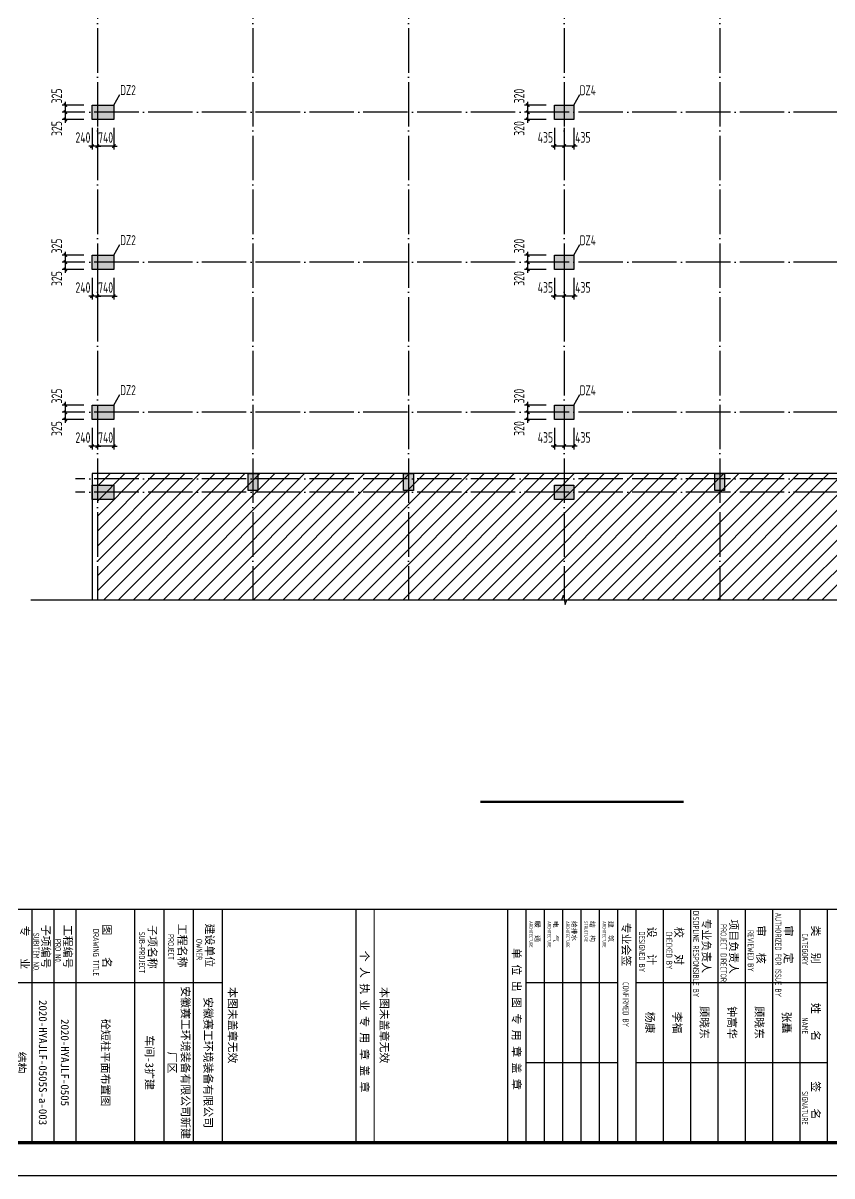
# Model space of a CAD drawing. Extents: x 2072855 to 2883818, y 17306032 to 17674225.
# Drawn here: x 2264666 to 2301057, y 17484946 to 17536817 of the extents above; entities that cross this region are included whole.
import ezdxf
from ezdxf.enums import TextEntityAlignment as Align

# ---------------------------------------------------------------- set-up
doc = ezdxf.new("R2010")
doc.units = 0
doc.header["$LTSCALE"] = 1000
doc.header["$MEASUREMENT"] = 0
doc.linetypes.add('DOTE', pattern=[2.42, 2, -0.2, 0.02, -0.2])
doc.layers.get('Defpoints').update_dxf_attribs({"color": 250})
for name, color, linetype in [('3T_WOOD', 21, 'Continuous'), ('COLU', 253, 'Continuous'), ('COLU_DIM', 3, 'Continuous'), ('COLU_HATCH', 251, 'Continuous'), ('DIM_SYMB', 165, 'Continuous'), ('DOTE', 1, 'DOTE'), ('PUB_TITLE', 4, 'Continuous'), ('STAIR', 4, 'Continuous'), ('TK', 4, 'Continuous')]:
    doc.layers.add(name, color=color, linetype=linetype)
doc.styles.add('TSSD_Dimension', font='Tssdeng.shx', dxfattribs={"width": 0.7, "bigfont": 'hztxt.shx'})
doc.styles.add('TSSD_REIN', font='tssdeng.shx', dxfattribs={"width": 0.7, "bigfont": 'tssdchn.shx'})
doc.styles.add('图签宋体', font='', dxfattribs={"height": 300})
doc.styles.get('图签宋体').set_extended_font_data('NSimSun')
doc.dimstyles.new('TSSD_150_150', dxfattribs={"dimtxt": 475, "dimasz": 150, "dimexe": 150, "dimexo": 375, "dimgap": 150, "dimtad": 1, "dimdec": 0, "dimzin": 0, "dimdsep": 46, "dimtxsty": 'TSSD_Dimension', "dimblk": 'ARCHTICK', "dimcen": 0, "dimdle": 150, "dimclrt": 7, "dimadec": 0, "dimazin": 0, "dimtfac": 1, "dimtdec": 0, "dimtix": 1, "dimtmove": 2, "dimatfit": 3, "dimfxl": 0, "dimtolj": 1, "dimtzin": 0, "dimarcsym": 0})

# ---------------------------------------------------------------- blocks, each defined once
blk = doc.blocks.new('GeYuanFrame_78813756', base_point=(18.76, 4.34))
at = {"layer": 'PUB_TITLE'}
for points in [[(628.76, 235.14), (628.76, 292.54)], [(652.76, 235.14), (652.76, 292.54)], [(628.76, 202.14), (628.76, 229.64)], [(652.76, 202.14), (652.76, 229.64)], [(628.76, 14.34), (628.76, 111.14)]]:
    blk.add_lwpolyline(points, dxfattribs=at)
at = {"layer": 'TK'}
for p, q in [((606.76, 284.34), (676.76, 284.34)), ((606.76, 276.14), (676.76, 276.14)), ((606.76, 267.94), (676.76, 267.94)), ((606.76, 259.74), (676.76, 259.74)), ((606.76, 251.54), (676.76, 251.54)), ((606.76, 243.34), (676.76, 243.34)), ((606.76, 235.14), (676.76, 235.14)), ((606.76, 235.14), (676.76, 235.14)), ((606.76, 102.34), (676.76, 102.34)), ((606.76, 93.54), (676.76, 93.54)), ((606.76, 84.74), (628.76, 84.74)), ((606.76, 84.74), (676.76, 84.74)), ((606.76, 67.18), (676.76, 67.18)), ((606.76, 67.14), (676.76, 67.14)), ((606.76, 60.58), (676.76, 60.58)), ((606.76, 53.98), (676.76, 53.98))]:
    blk.add_line(p, q, dxfattribs=at)
for points in [[(18.76, 424.34), (686.76, 424.34), (686.76, 4.34), (18.76, 4.34), (18.76, 424.34)], [(606.76, 292.54), (676.76, 292.54)], [(606.76, 235.14), (676.76, 235.14)], [(606.76, 229.64), (676.76, 229.64)], [(606.76, 224.14), (676.76, 224.14)], [(606.76, 218.64), (676.76, 218.64)], [(606.76, 213.14), (676.76, 213.14)], [(606.76, 207.64), (676.76, 207.64)], [(606.76, 202.14), (676.76, 202.14)], [(606.76, 196.64), (676.76, 196.64)], [(606.76, 151.14), (676.76, 151.14)]]:
    blk.add_lwpolyline(points, dxfattribs=at)
at = {"layer": 'TK', "const_width": 1}
blk.add_lwpolyline([(676.76, 414.34), (43.76, 414.34), (43.76, 14.34), (676.76, 14.34)], close=True, dxfattribs=at)
at = {"layer": 'TK'}
for points, const_width in [([(606.76, 414.34), (606.76, 14.34)], 0.4), ([(606.76, 292.54), (676.76, 292.54)], 0.35), ([(606.76, 292.54), (676.76, 292.54)], 0.35), ([(606.76, 235.14), (676.76, 235.14)], 0.35), ([(606.76, 202.14), (676.76, 202.14)], 0.35), ([(606.76, 156.64), (676.76, 156.64)], 0.35), ([(606.76, 111.14), (676.76, 111.14)], 0.35), ([(606.76, 67.18), (676.76, 67.18)], 0.35)]:
    blk.add_lwpolyline(points, dxfattribs=dict(at, const_width=const_width))
at = {"layer": 'TK', "style": '图签宋体'}
for s, height, p in [('类   别', 2.4, (611.65, 287.9)), ('姓   名', 2.4, (634.87, 287.9)), ('签   名', 2.4, (658.35, 287.9)), ('审   定', 2.4, (611.65, 279.7)), ('审   核', 2.4, (611.65, 271.5)), ('项目负责人', 2.4, (609.8, 263.3)), ('专业负责人', 2.4, (609.56, 255.1)), ('校   对', 2.4, (612.06, 246.9)), ('设   计', 2.4, (612.03, 238.7)), ('专业会签', 2.4, (610.79, 231.05)), ('建  筑', 1.44, (610.28, 226.92)), ('结  构', 1.44, (610.28, 221.42)), ('给排水', 1.44, (610.28, 215.92)), ('电  气', 1.44, (610.28, 210.42)), ('暖  通', 1.44, (610.28, 204.92)), ('单 位 出 图 专 用 章 盖 章', 2.4, (618.39, 198.16)), ('本图未盖章无效', 2.4, (630.1, 158.51)), ('个 人 执 业 专 用 章 盖 章', 2.4, (619.19, 152.58)), ('本图未盖章无效', 2.4, (630.1, 113.01)), ('建设单位', 2.4, (611.06, 106.14)), ('工程名称', 2.4, (611.14, 97.93)), ('子项名称', 2.4, (611.52, 88.95)), ('图    名', 2.4, (611.3, 75.3)), ('工程编号', 2.4, (611.44, 63.58)), ('子项编号', 2.4, (611.44, 57)), ('专    业', 2.4, (611.68, 50.69))]:
    blk.add_text(s, height=height, dxfattribs=at).set_placement(p)
at = {"layer": 'TK', "style": 'TSSD_REIN', "width": 0.7}
for s, height, p in [('CATEGORY', 1.8, (613.99, 284.98)), ('NAME', 1.8, (639.18, 284.98)), ('SIGNATURE', 1.8, (661.34, 284.98)), ('AUTHORIZED FOR ISSUE BY', 1.8, (607.79, 276.98)), ('REVIEWED BY', 1.8, (613.03, 268.72)), ('PROJECT DIRECTOR', 1.8, (611.22, 260.55)), ('DISCIPLINE RESPONSIBLE BY', 1.8, (607.25, 252.28)), ('CHECKED BY', 1.8, (613.42, 244.25)), ('DESIGNED BY', 1.8, (613.43, 236.08)), ('CONFIRMED BY', 1.8, (628.61, 231.23)), ('ARCHITECTURE', 1.08, (610.32, 225.15)), ('STRUCTURE', 1.08, (610.32, 219.65)), ('ARCHITECTURE', 1.08, (610.32, 214.15)), ('ARCHITECTURE', 1.08, (610.32, 208.65)), ('ARCHITECTURE', 1.08, (610.32, 203.15)), ('OWNER', 1.8, (615.65, 103.29)), ('PROJECT', 1.8, (614.19, 94.83)), ('SUB-PROJECT', 1.8, (613.53, 86.11)), ('DRAWING TITLE', 1.8, (612.64, 72.34)), ('PRO N0.', 1.8, (615.68, 60.96)), ('SUBITEM NO.', 1.8, (613.82, 54.39))]:
    blk.add_text(s, height=height, dxfattribs=at).set_placement(p)
at = {"layer": 'TK', "char_height": 2.4, "attachment_point": 5, "style": '图签宋体'}
for s, insert, width in [('张矗', (640.76, 280.21), 24), ('顾晓东', (640.76, 272.04), 24), ('钟高华', (640.76, 263.84), 24), ('顾晓东', (640.76, 255.57), 24), ('李福', (640.76, 247.44), 24), ('杨康', (640.76, 239.24), 24), ('安徽赛工环境装备有限公司', (652.76, 106.74), 48), ('安徽赛工环境装备有限公司新建厂区', (652.76, 97.94), 48), ('车间-3扩建', (652.76, 89.14), 48), ('砼短柱平面布置图', (652.76, 75.94), 48), ('2020-HYAJLF-0505', (652.76, 63.88), 48), ('2020-HYAJLF-0505S-a-003', (652.76, 57.28), 48), ('结构', (652.76, 50.68), 48)]:
    blk.add_mtext(s, dxfattribs=dict(at, insert=insert, width=width))
blk = doc.blocks.new('_ArchTick')
at = {"color": 0, "linetype": 'ByBlock', "const_width": 0.4}
blk.add_lwpolyline([(-0.5, -0.5), (0.5, 0.5)], dxfattribs=at)
blk = doc.blocks.new('*D393')
at = {"layer": 'COLU_DIM', "color": 0, "lineweight": -2}
for p, q in [((2268009, 17532104), (2268009, 17531129)), ((2268749, 17532104), (2268749, 17531129)), ((2268009, 17531279), (2267859, 17531279)), ((2268749, 17531279), (2268009, 17531279)), ((2268749, 17531279), (2268899, 17531279))]:
    blk.add_line(p, q, dxfattribs=at)
at = {"layer": 'Defpoints', "color": 0}
for p in [(2268009, 17532479), (2268749, 17532479), (2268009, 17531279)]:
    blk.add_point(p, dxfattribs=at)
at = {"layer": 'COLU_DIM', "color": 0, "lineweight": -2, "xscale": 150, "yscale": 150, "zscale": 150}
blk.add_blockref('_ArchTick', (2268009, 17531279), dxfattribs=at)
at = {"layer": 'COLU_DIM', "color": 0, "lineweight": -2, "xscale": 150, "yscale": 150, "zscale": 150, "rotation": 180}
blk.add_blockref('_ArchTick', (2268749, 17531279), dxfattribs=at)
at = {"layer": 'COLU_DIM', "color": 7, "insert": (2268379, 17531667), "char_height": 475, "attachment_point": 5, "style": 'TSSD_Dimension'}
blk.add_mtext('\\A1;740', dxfattribs=at)
blk = doc.blocks.new('*D394')
at = {"layer": 'COLU_DIM', "color": 0, "lineweight": -2}
for p, q in [((2267769, 17532104), (2267769, 17531129)), ((2268009, 17532104), (2268009, 17531129)), ((2267769, 17531279), (2267619, 17531279)), ((2268009, 17531279), (2267769, 17531279)), ((2268009, 17531279), (2268159, 17531279))]:
    blk.add_line(p, q, dxfattribs=at)
at = {"layer": 'Defpoints', "color": 0}
for p in [(2267769, 17532479), (2268009, 17532479), (2267769, 17531279)]:
    blk.add_point(p, dxfattribs=at)
at = {"layer": 'COLU_DIM', "color": 0, "lineweight": -2, "xscale": 150, "yscale": 150, "zscale": 150}
blk.add_blockref('_ArchTick', (2267769, 17531279), dxfattribs=at)
at = {"layer": 'COLU_DIM', "color": 0, "lineweight": -2, "xscale": 150, "yscale": 150, "zscale": 150, "rotation": 180}
blk.add_blockref('_ArchTick', (2268009, 17531279), dxfattribs=at)
at = {"layer": 'COLU_DIM', "color": 7, "insert": (2267360, 17531667), "char_height": 475, "attachment_point": 5, "style": 'TSSD_Dimension'}
blk.add_mtext('\\A1;240', dxfattribs=at)
blk = doc.blocks.new('*D395')
at = {"layer": 'COLU_DIM', "color": 0, "lineweight": -2}
for p, q in [((2266569, 17532329), (2266569, 17532954)), ((2267394, 17532804), (2266419, 17532804)), ((2267394, 17532479), (2266419, 17532479))]:
    blk.add_line(p, q, dxfattribs=at)
at = {"layer": 'Defpoints', "color": 0}
for p in [(2266569, 17532804), (2267769, 17532804), (2267769, 17532479)]:
    blk.add_point(p, dxfattribs=at)
at = {"layer": 'COLU_DIM', "color": 0, "lineweight": -2, "xscale": 150, "yscale": 150, "zscale": 150}
for p, rotation in [((2266569, 17532804), 90), ((2266569, 17532479), 270)]:
    blk.add_blockref('_ArchTick', p, dxfattribs=dict(at, rotation=rotation))
at = {"layer": 'COLU_DIM', "color": 7, "insert": (2266181, 17532071), "char_height": 475, "attachment_point": 5, "rotation": 90, "style": 'TSSD_Dimension'}
blk.add_mtext('\\A1;325', dxfattribs=at)
blk = doc.blocks.new('*D396')
at = {"layer": 'COLU_DIM', "color": 0, "lineweight": -2}
for p, q in [((2267394, 17533129), (2266419, 17533129)), ((2266569, 17532654), (2266569, 17533279)), ((2267394, 17532804), (2266419, 17532804))]:
    blk.add_line(p, q, dxfattribs=at)
at = {"layer": 'Defpoints', "color": 0}
for p in [(2266569, 17533129), (2267769, 17533129), (2267769, 17532804)]:
    blk.add_point(p, dxfattribs=at)
at = {"layer": 'COLU_DIM', "color": 0, "lineweight": -2, "xscale": 150, "yscale": 150, "zscale": 150}
for p, rotation in [((2266569, 17533129), 90), ((2266569, 17532804), 270)]:
    blk.add_blockref('_ArchTick', p, dxfattribs=dict(at, rotation=rotation))
at = {"layer": 'COLU_DIM', "color": 7, "insert": (2266181, 17533538), "char_height": 475, "attachment_point": 5, "rotation": 90, "style": 'TSSD_Dimension'}
blk.add_mtext('\\A1;325', dxfattribs=at)
blk = doc.blocks.new('*D397')
at = {"layer": 'COLU_DIM', "color": 0, "lineweight": -2}
for p, q in [((2289009, 17532109), (2289009, 17531134)), ((2289444, 17532109), (2289444, 17531134)), ((2289594, 17531284), (2288859, 17531284))]:
    blk.add_line(p, q, dxfattribs=at)
at = {"layer": 'Defpoints', "color": 0}
for p in [(2289009, 17532484), (2289444, 17532484), (2289009, 17531284)]:
    blk.add_point(p, dxfattribs=at)
at = {"layer": 'COLU_DIM', "color": 0, "lineweight": -2, "xscale": 150, "yscale": 150, "zscale": 150, "rotation": 180}
blk.add_blockref('_ArchTick', (2289009, 17531284), dxfattribs=at)
at = {"layer": 'COLU_DIM', "color": 0, "lineweight": -2, "xscale": 150, "yscale": 150, "zscale": 150}
blk.add_blockref('_ArchTick', (2289444, 17531284), dxfattribs=at)
at = {"layer": 'COLU_DIM', "color": 7, "insert": (2289853, 17531672), "char_height": 475, "attachment_point": 5, "style": 'TSSD_Dimension'}
blk.add_mtext('\\A1;435', dxfattribs=at)
blk = doc.blocks.new('*D398')
at = {"layer": 'COLU_DIM', "color": 0, "lineweight": -2}
for p, q in [((2288574, 17532109), (2288574, 17531134)), ((2289009, 17532109), (2289009, 17531134)), ((2289159, 17531284), (2288424, 17531284))]:
    blk.add_line(p, q, dxfattribs=at)
at = {"layer": 'Defpoints', "color": 0}
for p in [(2288574, 17532484), (2289009, 17532484), (2288574, 17531284)]:
    blk.add_point(p, dxfattribs=at)
at = {"layer": 'COLU_DIM', "color": 0, "lineweight": -2, "xscale": 150, "yscale": 150, "zscale": 150, "rotation": 180}
blk.add_blockref('_ArchTick', (2288574, 17531284), dxfattribs=at)
at = {"layer": 'COLU_DIM', "color": 0, "lineweight": -2, "xscale": 150, "yscale": 150, "zscale": 150}
blk.add_blockref('_ArchTick', (2289009, 17531284), dxfattribs=at)
at = {"layer": 'COLU_DIM', "color": 7, "insert": (2288165, 17531672), "char_height": 475, "attachment_point": 5, "style": 'TSSD_Dimension'}
blk.add_mtext('\\A1;435', dxfattribs=at)
blk = doc.blocks.new('*D399')
at = {"layer": 'COLU_DIM', "color": 0, "lineweight": -2}
for p, q in [((2287374, 17532334), (2287374, 17532954)), ((2288199, 17532804), (2287224, 17532804)), ((2288199, 17532484), (2287224, 17532484))]:
    blk.add_line(p, q, dxfattribs=at)
at = {"layer": 'Defpoints', "color": 0}
for p in [(2287374, 17532804), (2288574, 17532804), (2288574, 17532484)]:
    blk.add_point(p, dxfattribs=at)
at = {"layer": 'COLU_DIM', "color": 0, "lineweight": -2, "xscale": 150, "yscale": 150, "zscale": 150}
for p, rotation in [((2287374, 17532804), 90), ((2287374, 17532484), 270)]:
    blk.add_blockref('_ArchTick', p, dxfattribs=dict(at, rotation=rotation))
at = {"layer": 'COLU_DIM', "color": 7, "insert": (2286986, 17532076), "char_height": 475, "attachment_point": 5, "rotation": 90, "style": 'TSSD_Dimension'}
blk.add_mtext('\\A1;320', dxfattribs=at)
blk = doc.blocks.new('*D400')
at = {"layer": 'COLU_DIM', "color": 0, "lineweight": -2}
for p, q in [((2288199, 17533124), (2287224, 17533124)), ((2287374, 17532654), (2287374, 17533274)), ((2288199, 17532804), (2287224, 17532804))]:
    blk.add_line(p, q, dxfattribs=at)
at = {"layer": 'Defpoints', "color": 0}
for p in [(2287374, 17533124), (2288574, 17533124), (2288574, 17532804)]:
    blk.add_point(p, dxfattribs=at)
at = {"layer": 'COLU_DIM', "color": 0, "lineweight": -2, "xscale": 150, "yscale": 150, "zscale": 150}
for p, rotation in [((2287374, 17533124), 90), ((2287374, 17532804), 270)]:
    blk.add_blockref('_ArchTick', p, dxfattribs=dict(at, rotation=rotation))
at = {"layer": 'COLU_DIM', "color": 7, "insert": (2286986, 17533533), "char_height": 475, "attachment_point": 5, "rotation": 90, "style": 'TSSD_Dimension'}
blk.add_mtext('\\A1;320', dxfattribs=at)
blk = doc.blocks.new('*D405')
at = {"layer": 'COLU_DIM', "color": 0, "lineweight": -2}
for p, q in [((2268009, 17525354), (2268009, 17524379)), ((2268749, 17525354), (2268749, 17524379)), ((2268009, 17524529), (2267859, 17524529)), ((2268749, 17524529), (2268009, 17524529)), ((2268749, 17524529), (2268899, 17524529))]:
    blk.add_line(p, q, dxfattribs=at)
at = {"layer": 'Defpoints', "color": 0}
for p in [(2268009, 17525729), (2268749, 17525729), (2268009, 17524529)]:
    blk.add_point(p, dxfattribs=at)
at = {"layer": 'COLU_DIM', "color": 0, "lineweight": -2, "xscale": 150, "yscale": 150, "zscale": 150}
blk.add_blockref('_ArchTick', (2268009, 17524529), dxfattribs=at)
at = {"layer": 'COLU_DIM', "color": 0, "lineweight": -2, "xscale": 150, "yscale": 150, "zscale": 150, "rotation": 180}
blk.add_blockref('_ArchTick', (2268749, 17524529), dxfattribs=at)
at = {"layer": 'COLU_DIM', "color": 7, "insert": (2268379, 17524917), "char_height": 475, "attachment_point": 5, "style": 'TSSD_Dimension'}
blk.add_mtext('\\A1;740', dxfattribs=at)
blk = doc.blocks.new('*D406')
at = {"layer": 'COLU_DIM', "color": 0, "lineweight": -2}
for p, q in [((2267769, 17525354), (2267769, 17524379)), ((2268009, 17525354), (2268009, 17524379)), ((2267769, 17524529), (2267619, 17524529)), ((2268009, 17524529), (2267769, 17524529)), ((2268009, 17524529), (2268159, 17524529))]:
    blk.add_line(p, q, dxfattribs=at)
at = {"layer": 'Defpoints', "color": 0}
for p in [(2267769, 17525729), (2268009, 17525729), (2267769, 17524529)]:
    blk.add_point(p, dxfattribs=at)
at = {"layer": 'COLU_DIM', "color": 0, "lineweight": -2, "xscale": 150, "yscale": 150, "zscale": 150}
blk.add_blockref('_ArchTick', (2267769, 17524529), dxfattribs=at)
at = {"layer": 'COLU_DIM', "color": 0, "lineweight": -2, "xscale": 150, "yscale": 150, "zscale": 150, "rotation": 180}
blk.add_blockref('_ArchTick', (2268009, 17524529), dxfattribs=at)
at = {"layer": 'COLU_DIM', "color": 7, "insert": (2267360, 17524917), "char_height": 475, "attachment_point": 5, "style": 'TSSD_Dimension'}
blk.add_mtext('\\A1;240', dxfattribs=at)
blk = doc.blocks.new('*D407')
at = {"layer": 'COLU_DIM', "color": 0, "lineweight": -2}
for p, q in [((2266569, 17525579), (2266569, 17526204)), ((2267394, 17526054), (2266419, 17526054)), ((2267394, 17525729), (2266419, 17525729))]:
    blk.add_line(p, q, dxfattribs=at)
at = {"layer": 'Defpoints', "color": 0}
for p in [(2266569, 17526054), (2267769, 17526054), (2267769, 17525729)]:
    blk.add_point(p, dxfattribs=at)
at = {"layer": 'COLU_DIM', "color": 0, "lineweight": -2, "xscale": 150, "yscale": 150, "zscale": 150}
for p, rotation in [((2266569, 17526054), 90), ((2266569, 17525729), 270)]:
    blk.add_blockref('_ArchTick', p, dxfattribs=dict(at, rotation=rotation))
at = {"layer": 'COLU_DIM', "color": 7, "insert": (2266181, 17525321), "char_height": 475, "attachment_point": 5, "rotation": 90, "style": 'TSSD_Dimension'}
blk.add_mtext('\\A1;325', dxfattribs=at)
blk = doc.blocks.new('*D408')
at = {"layer": 'COLU_DIM', "color": 0, "lineweight": -2}
for p, q in [((2267394, 17526379), (2266419, 17526379)), ((2266569, 17525904), (2266569, 17526529)), ((2267394, 17526054), (2266419, 17526054))]:
    blk.add_line(p, q, dxfattribs=at)
at = {"layer": 'Defpoints', "color": 0}
for p in [(2266569, 17526379), (2267769, 17526379), (2267769, 17526054)]:
    blk.add_point(p, dxfattribs=at)
at = {"layer": 'COLU_DIM', "color": 0, "lineweight": -2, "xscale": 150, "yscale": 150, "zscale": 150}
for p, rotation in [((2266569, 17526379), 90), ((2266569, 17526054), 270)]:
    blk.add_blockref('_ArchTick', p, dxfattribs=dict(at, rotation=rotation))
at = {"layer": 'COLU_DIM', "color": 7, "insert": (2266181, 17526788), "char_height": 475, "attachment_point": 5, "rotation": 90, "style": 'TSSD_Dimension'}
blk.add_mtext('\\A1;325', dxfattribs=at)
blk = doc.blocks.new('*D409')
at = {"layer": 'COLU_DIM', "color": 0, "lineweight": -2}
for p, q in [((2289009, 17525359), (2289009, 17524384)), ((2289444, 17525359), (2289444, 17524384)), ((2289594, 17524534), (2288859, 17524534))]:
    blk.add_line(p, q, dxfattribs=at)
at = {"layer": 'Defpoints', "color": 0}
for p in [(2289009, 17525734), (2289444, 17525734), (2289009, 17524534)]:
    blk.add_point(p, dxfattribs=at)
at = {"layer": 'COLU_DIM', "color": 0, "lineweight": -2, "xscale": 150, "yscale": 150, "zscale": 150, "rotation": 180}
blk.add_blockref('_ArchTick', (2289009, 17524534), dxfattribs=at)
at = {"layer": 'COLU_DIM', "color": 0, "lineweight": -2, "xscale": 150, "yscale": 150, "zscale": 150}
blk.add_blockref('_ArchTick', (2289444, 17524534), dxfattribs=at)
at = {"layer": 'COLU_DIM', "color": 7, "insert": (2289853, 17524922), "char_height": 475, "attachment_point": 5, "style": 'TSSD_Dimension'}
blk.add_mtext('\\A1;435', dxfattribs=at)
blk = doc.blocks.new('*D410')
at = {"layer": 'COLU_DIM', "color": 0, "lineweight": -2}
for p, q in [((2288574, 17525359), (2288574, 17524384)), ((2289009, 17525359), (2289009, 17524384)), ((2289159, 17524534), (2288424, 17524534))]:
    blk.add_line(p, q, dxfattribs=at)
at = {"layer": 'Defpoints', "color": 0}
for p in [(2288574, 17525734), (2289009, 17525734), (2288574, 17524534)]:
    blk.add_point(p, dxfattribs=at)
at = {"layer": 'COLU_DIM', "color": 0, "lineweight": -2, "xscale": 150, "yscale": 150, "zscale": 150, "rotation": 180}
blk.add_blockref('_ArchTick', (2288574, 17524534), dxfattribs=at)
at = {"layer": 'COLU_DIM', "color": 0, "lineweight": -2, "xscale": 150, "yscale": 150, "zscale": 150}
blk.add_blockref('_ArchTick', (2289009, 17524534), dxfattribs=at)
at = {"layer": 'COLU_DIM', "color": 7, "insert": (2288165, 17524922), "char_height": 475, "attachment_point": 5, "style": 'TSSD_Dimension'}
blk.add_mtext('\\A1;435', dxfattribs=at)
blk = doc.blocks.new('*D411')
at = {"layer": 'COLU_DIM', "color": 0, "lineweight": -2}
for p, q in [((2287374, 17525584), (2287374, 17526204)), ((2288199, 17526054), (2287224, 17526054)), ((2288199, 17525734), (2287224, 17525734))]:
    blk.add_line(p, q, dxfattribs=at)
at = {"layer": 'Defpoints', "color": 0}
for p in [(2287374, 17526054), (2288574, 17526054), (2288574, 17525734)]:
    blk.add_point(p, dxfattribs=at)
at = {"layer": 'COLU_DIM', "color": 0, "lineweight": -2, "xscale": 150, "yscale": 150, "zscale": 150}
for p, rotation in [((2287374, 17526054), 90), ((2287374, 17525734), 270)]:
    blk.add_blockref('_ArchTick', p, dxfattribs=dict(at, rotation=rotation))
at = {"layer": 'COLU_DIM', "color": 7, "insert": (2286986, 17525326), "char_height": 475, "attachment_point": 5, "rotation": 90, "style": 'TSSD_Dimension'}
blk.add_mtext('\\A1;320', dxfattribs=at)
blk = doc.blocks.new('*D412')
at = {"layer": 'COLU_DIM', "color": 0, "lineweight": -2}
for p, q in [((2288199, 17526374), (2287224, 17526374)), ((2287374, 17525904), (2287374, 17526524)), ((2288199, 17526054), (2287224, 17526054))]:
    blk.add_line(p, q, dxfattribs=at)
at = {"layer": 'Defpoints', "color": 0}
for p in [(2287374, 17526374), (2288574, 17526374), (2288574, 17526054)]:
    blk.add_point(p, dxfattribs=at)
at = {"layer": 'COLU_DIM', "color": 0, "lineweight": -2, "xscale": 150, "yscale": 150, "zscale": 150}
for p, rotation in [((2287374, 17526374), 90), ((2287374, 17526054), 270)]:
    blk.add_blockref('_ArchTick', p, dxfattribs=dict(at, rotation=rotation))
at = {"layer": 'COLU_DIM', "color": 7, "insert": (2286986, 17526783), "char_height": 475, "attachment_point": 5, "rotation": 90, "style": 'TSSD_Dimension'}
blk.add_mtext('\\A1;320', dxfattribs=at)
blk = doc.blocks.new('*D417')
at = {"layer": 'COLU_DIM', "color": 0, "lineweight": -2}
for p, q in [((2268009, 17518604), (2268009, 17517629)), ((2268749, 17518604), (2268749, 17517629)), ((2268009, 17517779), (2267859, 17517779)), ((2268749, 17517779), (2268009, 17517779)), ((2268749, 17517779), (2268899, 17517779))]:
    blk.add_line(p, q, dxfattribs=at)
at = {"layer": 'Defpoints', "color": 0}
for p in [(2268009, 17518979), (2268749, 17518979), (2268009, 17517779)]:
    blk.add_point(p, dxfattribs=at)
at = {"layer": 'COLU_DIM', "color": 0, "lineweight": -2, "xscale": 150, "yscale": 150, "zscale": 150}
blk.add_blockref('_ArchTick', (2268009, 17517779), dxfattribs=at)
at = {"layer": 'COLU_DIM', "color": 0, "lineweight": -2, "xscale": 150, "yscale": 150, "zscale": 150, "rotation": 180}
blk.add_blockref('_ArchTick', (2268749, 17517779), dxfattribs=at)
at = {"layer": 'COLU_DIM', "color": 7, "insert": (2268379, 17518167), "char_height": 475, "attachment_point": 5, "style": 'TSSD_Dimension'}
blk.add_mtext('\\A1;740', dxfattribs=at)
blk = doc.blocks.new('*D418')
at = {"layer": 'COLU_DIM', "color": 0, "lineweight": -2}
for p, q in [((2267769, 17518604), (2267769, 17517629)), ((2268009, 17518604), (2268009, 17517629)), ((2267769, 17517779), (2267619, 17517779)), ((2268009, 17517779), (2267769, 17517779)), ((2268009, 17517779), (2268159, 17517779))]:
    blk.add_line(p, q, dxfattribs=at)
at = {"layer": 'Defpoints', "color": 0}
for p in [(2267769, 17518979), (2268009, 17518979), (2267769, 17517779)]:
    blk.add_point(p, dxfattribs=at)
at = {"layer": 'COLU_DIM', "color": 0, "lineweight": -2, "xscale": 150, "yscale": 150, "zscale": 150}
blk.add_blockref('_ArchTick', (2267769, 17517779), dxfattribs=at)
at = {"layer": 'COLU_DIM', "color": 0, "lineweight": -2, "xscale": 150, "yscale": 150, "zscale": 150, "rotation": 180}
blk.add_blockref('_ArchTick', (2268009, 17517779), dxfattribs=at)
at = {"layer": 'COLU_DIM', "color": 7, "insert": (2267360, 17518167), "char_height": 475, "attachment_point": 5, "style": 'TSSD_Dimension'}
blk.add_mtext('\\A1;240', dxfattribs=at)
blk = doc.blocks.new('*D419')
at = {"layer": 'COLU_DIM', "color": 0, "lineweight": -2}
for p, q in [((2266569, 17518829), (2266569, 17519454)), ((2267394, 17519304), (2266419, 17519304)), ((2267394, 17518979), (2266419, 17518979))]:
    blk.add_line(p, q, dxfattribs=at)
at = {"layer": 'Defpoints', "color": 0}
for p in [(2266569, 17519304), (2267769, 17519304), (2267769, 17518979)]:
    blk.add_point(p, dxfattribs=at)
at = {"layer": 'COLU_DIM', "color": 0, "lineweight": -2, "xscale": 150, "yscale": 150, "zscale": 150}
for p, rotation in [((2266569, 17519304), 90), ((2266569, 17518979), 270)]:
    blk.add_blockref('_ArchTick', p, dxfattribs=dict(at, rotation=rotation))
at = {"layer": 'COLU_DIM', "color": 7, "insert": (2266181, 17518571), "char_height": 475, "attachment_point": 5, "rotation": 90, "style": 'TSSD_Dimension'}
blk.add_mtext('\\A1;325', dxfattribs=at)
blk = doc.blocks.new('*D420')
at = {"layer": 'COLU_DIM', "color": 0, "lineweight": -2}
for p, q in [((2267394, 17519629), (2266419, 17519629)), ((2266569, 17519154), (2266569, 17519779)), ((2267394, 17519304), (2266419, 17519304))]:
    blk.add_line(p, q, dxfattribs=at)
at = {"layer": 'Defpoints', "color": 0}
for p in [(2266569, 17519629), (2267769, 17519629), (2267769, 17519304)]:
    blk.add_point(p, dxfattribs=at)
at = {"layer": 'COLU_DIM', "color": 0, "lineweight": -2, "xscale": 150, "yscale": 150, "zscale": 150}
for p, rotation in [((2266569, 17519629), 90), ((2266569, 17519304), 270)]:
    blk.add_blockref('_ArchTick', p, dxfattribs=dict(at, rotation=rotation))
at = {"layer": 'COLU_DIM', "color": 7, "insert": (2266181, 17520038), "char_height": 475, "attachment_point": 5, "rotation": 90, "style": 'TSSD_Dimension'}
blk.add_mtext('\\A1;325', dxfattribs=at)
blk = doc.blocks.new('*D421')
at = {"layer": 'COLU_DIM', "color": 0, "lineweight": -2}
for p, q in [((2289009, 17518609), (2289009, 17517634)), ((2289444, 17518609), (2289444, 17517634)), ((2289594, 17517784), (2288859, 17517784))]:
    blk.add_line(p, q, dxfattribs=at)
at = {"layer": 'Defpoints', "color": 0}
for p in [(2289009, 17518984), (2289444, 17518984), (2289009, 17517784)]:
    blk.add_point(p, dxfattribs=at)
at = {"layer": 'COLU_DIM', "color": 0, "lineweight": -2, "xscale": 150, "yscale": 150, "zscale": 150, "rotation": 180}
blk.add_blockref('_ArchTick', (2289009, 17517784), dxfattribs=at)
at = {"layer": 'COLU_DIM', "color": 0, "lineweight": -2, "xscale": 150, "yscale": 150, "zscale": 150}
blk.add_blockref('_ArchTick', (2289444, 17517784), dxfattribs=at)
at = {"layer": 'COLU_DIM', "color": 7, "insert": (2289853, 17518172), "char_height": 475, "attachment_point": 5, "style": 'TSSD_Dimension'}
blk.add_mtext('\\A1;435', dxfattribs=at)
blk = doc.blocks.new('*D422')
at = {"layer": 'COLU_DIM', "color": 0, "lineweight": -2}
for p, q in [((2288574, 17518609), (2288574, 17517634)), ((2289009, 17518609), (2289009, 17517634)), ((2289159, 17517784), (2288424, 17517784))]:
    blk.add_line(p, q, dxfattribs=at)
at = {"layer": 'Defpoints', "color": 0}
for p in [(2288574, 17518984), (2289009, 17518984), (2288574, 17517784)]:
    blk.add_point(p, dxfattribs=at)
at = {"layer": 'COLU_DIM', "color": 0, "lineweight": -2, "xscale": 150, "yscale": 150, "zscale": 150, "rotation": 180}
blk.add_blockref('_ArchTick', (2288574, 17517784), dxfattribs=at)
at = {"layer": 'COLU_DIM', "color": 0, "lineweight": -2, "xscale": 150, "yscale": 150, "zscale": 150}
blk.add_blockref('_ArchTick', (2289009, 17517784), dxfattribs=at)
at = {"layer": 'COLU_DIM', "color": 7, "insert": (2288165, 17518172), "char_height": 475, "attachment_point": 5, "style": 'TSSD_Dimension'}
blk.add_mtext('\\A1;435', dxfattribs=at)
blk = doc.blocks.new('*D423')
at = {"layer": 'COLU_DIM', "color": 0, "lineweight": -2}
for p, q in [((2287374, 17518834), (2287374, 17519454)), ((2288199, 17519304), (2287224, 17519304)), ((2288199, 17518984), (2287224, 17518984))]:
    blk.add_line(p, q, dxfattribs=at)
at = {"layer": 'Defpoints', "color": 0}
for p in [(2287374, 17519304), (2288574, 17519304), (2288574, 17518984)]:
    blk.add_point(p, dxfattribs=at)
at = {"layer": 'COLU_DIM', "color": 0, "lineweight": -2, "xscale": 150, "yscale": 150, "zscale": 150}
for p, rotation in [((2287374, 17519304), 90), ((2287374, 17518984), 270)]:
    blk.add_blockref('_ArchTick', p, dxfattribs=dict(at, rotation=rotation))
at = {"layer": 'COLU_DIM', "color": 7, "insert": (2286986, 17518576), "char_height": 475, "attachment_point": 5, "rotation": 90, "style": 'TSSD_Dimension'}
blk.add_mtext('\\A1;320', dxfattribs=at)
blk = doc.blocks.new('*D424')
at = {"layer": 'COLU_DIM', "color": 0, "lineweight": -2}
for p, q in [((2288199, 17519624), (2287224, 17519624)), ((2287374, 17519154), (2287374, 17519774)), ((2288199, 17519304), (2287224, 17519304))]:
    blk.add_line(p, q, dxfattribs=at)
at = {"layer": 'Defpoints', "color": 0}
for p in [(2287374, 17519624), (2288574, 17519624), (2288574, 17519304)]:
    blk.add_point(p, dxfattribs=at)
at = {"layer": 'COLU_DIM', "color": 0, "lineweight": -2, "xscale": 150, "yscale": 150, "zscale": 150}
for p, rotation in [((2287374, 17519624), 90), ((2287374, 17519304), 270)]:
    blk.add_blockref('_ArchTick', p, dxfattribs=dict(at, rotation=rotation))
at = {"layer": 'COLU_DIM', "color": 7, "insert": (2286986, 17520033), "char_height": 475, "attachment_point": 5, "rotation": 90, "style": 'TSSD_Dimension'}
blk.add_mtext('\\A1;320', dxfattribs=at)

msp = doc.modelspace()

# ---------------------------------------------------------------- hatches: boundary and pattern name
h = msp.add_hatch()
h.set_pattern_fill('ANSI31', color=250, scale=300, style=0)
h.set_pattern_definition([(45, (281146.7, -1173489.64), (-336.759605, 336.759605), [])])
h.paths.add_polyline_path([(2268014.9, 17516544.2), (2310008.9, 17516544.2), (2310008.9, 17510870.6), (2268014.9, 17510870.6)])
at = {"layer": 'COLU_HATCH'}
for points in [[(2267768.9, 17532479.2), (2267768.9, 17533129.2), (2268748.9, 17533129.2), (2268748.9, 17532479.2)], [(2288573.9, 17532484.2), (2288573.9, 17533124.2), (2289443.9, 17533124.2), (2289443.9, 17532484.2)], [(2267768.9, 17525729.2), (2267768.9, 17526379.2), (2268748.9, 17526379.2), (2268748.9, 17525729.2)], [(2288573.9, 17525734.2), (2288573.9, 17526374.2), (2289443.9, 17526374.2), (2289443.9, 17525734.2)], [(2267768.9, 17518979.2), (2267768.9, 17519629.2), (2268748.9, 17519629.2), (2268748.9, 17518979.2)], [(2288573.9, 17518984.2), (2288573.9, 17519624.2), (2289443.9, 17519624.2), (2289443.9, 17518984.2)], [(2274788.9, 17515784.2), (2274788.9, 17516544.2), (2275228.9, 17516544.2), (2275228.9, 17515784.2)], [(2281788.9, 17515784.2), (2281788.9, 17516544.2), (2282228.9, 17516544.2), (2282228.9, 17515784.2)], [(2295788.9, 17515784.2), (2295788.9, 17516544.2), (2296228.9, 17516544.2), (2296228.9, 17515784.2)], [(2267768.9, 17515379.2), (2267768.9, 17516029.2), (2268748.9, 17516029.2), (2268748.9, 17515379.2)], [(2288573.9, 17515384.2), (2288573.9, 17516024.2), (2289443.9, 17516024.2), (2289443.9, 17515384.2)]]:
    msp.add_hatch(color=256, dxfattribs=at).paths.add_polyline_path(points)

# ---------------------------------------------------------------- linework, layer by layer
at = {"layer": 'COLU'}
for points in [[(2267768.9, 17532479.2), (2267768.9, 17533129.2), (2268748.9, 17533129.2), (2268748.9, 17532479.2)], [(2288573.9, 17532484.2), (2288573.9, 17533124.2), (2289443.9, 17533124.2), (2289443.9, 17532484.2)], [(2267768.9, 17525729.2), (2267768.9, 17526379.2), (2268748.9, 17526379.2), (2268748.9, 17525729.2)], [(2288573.9, 17525734.2), (2288573.9, 17526374.2), (2289443.9, 17526374.2), (2289443.9, 17525734.2)], [(2267768.9, 17518979.2), (2267768.9, 17519629.2), (2268748.9, 17519629.2), (2268748.9, 17518979.2)], [(2288573.9, 17518984.2), (2288573.9, 17519624.2), (2289443.9, 17519624.2), (2289443.9, 17518984.2)], [(2274788.9, 17515784.2), (2274788.9, 17516544.2), (2275228.9, 17516544.2), (2275228.9, 17515784.2)], [(2281788.9, 17515784.2), (2281788.9, 17516544.2), (2282228.9, 17516544.2), (2282228.9, 17515784.2)], [(2295788.9, 17515784.2), (2295788.9, 17516544.2), (2296228.9, 17516544.2), (2296228.9, 17515784.2)], [(2267768.9, 17515379.2), (2267768.9, 17516029.2), (2268748.9, 17516029.2), (2268748.9, 17515379.2)], [(2288573.9, 17515384.2), (2288573.9, 17516024.2), (2289443.9, 17516024.2), (2289443.9, 17515384.2)]]:
    msp.add_lwpolyline(points, close=True, dxfattribs=at)
at = {"layer": 'DIM_SYMB', "color": 150}
msp.add_lwpolyline([(2267768.9, 17510870.6), (2310248.9, 17510870.6), (2310248.9, 17516544.2), (2267768.9, 17516544.2)], close=True, dxfattribs=at)
msp.add_lwpolyline([(2265020.9, 17510870.6), (2288901.5, 17510870.6), (2288977.9, 17511080.6), (2289052, 17510660.6), (2289126.5, 17510870.6), (2313008.9, 17510870.6)], dxfattribs=at)
at = {"layer": 'DIM_SYMB', "const_width": 105}
msp.add_lwpolyline([(2285241, 17501776.8), (2294387.1, 17501776.8)], dxfattribs=at)
at = {"layer": 'DOTE'}
for p, q in [((2268008.9, 17575304.2), (2268008.9, 17510870.6)), ((2275008.9, 17575304.2), (2275008.9, 17510870.6)), ((2282008.9, 17575304.2), (2282008.9, 17510870.6)), ((2289008.9, 17575304.2), (2289008.9, 17510904.6)), ((2296008.9, 17575304.2), (2296008.9, 17510870.6)), ((2311008.9, 17532804.2), (2267020.9, 17532804.2)), ((2311008.9, 17526054.2), (2267020.9, 17526054.2)), ((2311008.9, 17519304.2), (2267020.9, 17519304.2)), ((2311008.9, 17516304.2), (2267020.9, 17516304.2)), ((2311008.9, 17515704.2), (2267020.9, 17515704.2))]:
    msp.add_line(p, q, dxfattribs=at)
at = {"layer": 'STAIR'}
for p, q in [((2268748.9, 17533129.2), (2269022, 17533605.1)), ((2289443.9, 17533124.2), (2289717, 17533600.1)), ((2268748.9, 17526379.2), (2269022, 17526855.1)), ((2289443.9, 17526374.2), (2289717, 17526850.1)), ((2268748.9, 17519629.2), (2269022, 17520105.1)), ((2289443.9, 17519624.2), (2289717, 17520100.1))]:
    msp.add_line(p, q, dxfattribs=at)

# ---------------------------------------------------------------- block references
at = {"layer": '3T_WOOD', "xscale": 150, "yscale": 150, "zscale": 150, "rotation": 270}
msp.add_blockref('GeYuanFrame_78813756', (2257613.4, 17585146.4), dxfattribs=at)

# ---------------------------------------------------------------- texts
at = {"layer": 'STAIR', "style": 'TSSD_REIN', "width": 0.7}
for s, p in [('DZ2', (2269737.7, 17533575.9)), ('DZ4', (2290432.7, 17533570.9)), ('DZ2', (2269737.7, 17526825.9)), ('DZ4', (2290432.7, 17526820.9)), ('DZ2', (2269737.7, 17520075.9)), ('DZ4', (2290432.7, 17520070.9))]:
    msp.add_text(s, height=450, dxfattribs=at).set_placement(p, align=Align.RIGHT)

# ---------------------------------------------------------------- dimensions: what is measured, and where the dimension line sits
at = {"layer": 'COLU_DIM'}
for base, p1, p2, angle, picture, middle in [((2266568.9, 17533129.2), (2267768.9, 17532804.2), (2267768.9, 17533129.2), 90, '*D396', (2266181.4, 17533537.8)), ((2287373.9, 17533124.2), (2288573.9, 17532804.2), (2288573.9, 17533124.2), 90, '*D400', (2286986.4, 17533532.8)), ((2266568.9, 17532804.2), (2267768.9, 17532479.2), (2267768.9, 17532804.2), 90, '*D395', (2266181.4, 17532070.6)), ((2287373.9, 17532804.2), (2288573.9, 17532484.2), (2288573.9, 17532804.2), 90, '*D399', (2286986.4, 17532075.6)), ((2267768.9, 17531279.2), (2268008.9, 17532479.2), (2267768.9, 17532479.2), 180, '*D394', (2267360.3, 17531666.7)), ((2288573.9, 17531284.2), (2289008.9, 17532484.2), (2288573.9, 17532484.2), 180, '*D398', (2288165.3, 17531671.7)), ((2289008.9, 17531284.2), (2289443.9, 17532484.2), (2289008.9, 17532484.2), 180, '*D397', (2289852.6, 17531671.7)), ((2266568.9, 17526379.2), (2267768.9, 17526054.2), (2267768.9, 17526379.2), 90, '*D408', (2266181.4, 17526787.8)), ((2287373.9, 17526374.2), (2288573.9, 17526054.2), (2288573.9, 17526374.2), 90, '*D412', (2286986.4, 17526782.8)), ((2266568.9, 17526054.2), (2267768.9, 17525729.2), (2267768.9, 17526054.2), 90, '*D407', (2266181.4, 17525320.6)), ((2287373.9, 17526054.2), (2288573.9, 17525734.2), (2288573.9, 17526054.2), 90, '*D411', (2286986.4, 17525325.6)), ((2267768.9, 17524529.2), (2268008.9, 17525729.2), (2267768.9, 17525729.2), 180, '*D406', (2267360.3, 17524916.7)), ((2288573.9, 17524534.2), (2289008.9, 17525734.2), (2288573.9, 17525734.2), 180, '*D410', (2288165.3, 17524921.7)), ((2289008.9, 17524534.2), (2289443.9, 17525734.2), (2289008.9, 17525734.2), 180, '*D409', (2289852.6, 17524921.7)), ((2266568.9, 17519629.2), (2267768.9, 17519304.2), (2267768.9, 17519629.2), 90, '*D420', (2266181.4, 17520037.8)), ((2287373.9, 17519624.2), (2288573.9, 17519304.2), (2288573.9, 17519624.2), 90, '*D424', (2286986.4, 17520032.8)), ((2266568.9, 17519304.2), (2267768.9, 17518979.2), (2267768.9, 17519304.2), 90, '*D419', (2266181.4, 17518570.6)), ((2287373.9, 17519304.2), (2288573.9, 17518984.2), (2288573.9, 17519304.2), 90, '*D423', (2286986.4, 17518575.6)), ((2267768.9, 17517779.2), (2268008.9, 17518979.2), (2267768.9, 17518979.2), 180, '*D418', (2267360.3, 17518166.7)), ((2288573.9, 17517784.2), (2289008.9, 17518984.2), (2288573.9, 17518984.2), 180, '*D422', (2288165.3, 17518171.7)), ((2289008.9, 17517784.2), (2289443.9, 17518984.2), (2289008.9, 17518984.2), 180, '*D421', (2289852.6, 17518171.7))]:
    dim = msp.add_linear_dim(base=base, p1=p1, p2=p2, angle=angle, dimstyle='TSSD_150_150', dxfattribs=at)
    dim.commit()
    dim.dimension.update_dxf_attribs({"geometry": picture, "text_midpoint": middle, "dimtype": 128})
for base, p1, p2, picture, middle in [((2268008.9, 17531279.2), (2268748.9, 17532479.2), (2268008.9, 17532479.2), '*D393', (2268378.9, 17531666.7)), ((2268008.9, 17524529.2), (2268748.9, 17525729.2), (2268008.9, 17525729.2), '*D405', (2268378.9, 17524916.7)), ((2268008.9, 17517779.2), (2268748.9, 17518979.2), (2268008.9, 17518979.2), '*D417', (2268378.9, 17518166.7))]:
    dim = msp.add_linear_dim(base=base, p1=p1, p2=p2, angle=180, dimstyle='TSSD_150_150', dxfattribs=at)
    dim.commit()
    dim.dimension.update_dxf_attribs({"geometry": picture, "text_midpoint": middle})

doc.saveas('drawing.dxf')
